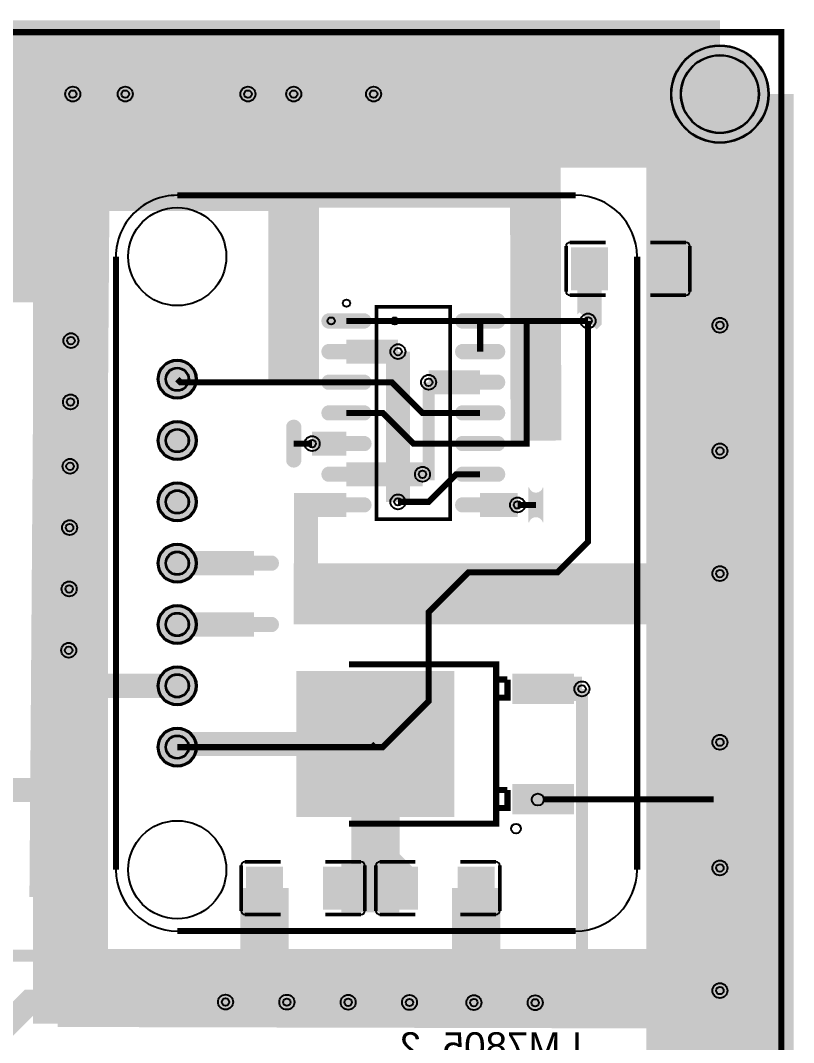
# Model space of a CAD drawing. Header units: millimetres. Extents: x 4 to 167, y 3 to 129.
# Drawn here: x 135.36 to 167.39, y 86.82 to 129.16 of the extents above; entities that cross this region are included whole.
import ezdxf

# ---------------------------------------------------------------- set-up
doc = ezdxf.new("R2010")
doc.units = ezdxf.units.MM
for name, color, linetype, true_color in [('BoardOutLine', 7, 'Continuous', 0xff00ff), ('BottomLayer', 7, 'Continuous', 0x0000ff), ('BottomPasteMaskLayer', 7, 'Continuous', 0x800000), ('BottomSilkLayer', 7, 'Continuous', 0x66cc33), ('BottomSolderMaskLayer', 7, 'Continuous', 0xaa00ff), ('Document', 7, 'Continuous', 0xffffff), ('Hole', 7, 'Continuous', 0x222222), ('Multi-Layer', 7, 'Continuous', 0xc0c0c0), ('TopLayer', 7, 'Continuous', 0xff0000), ('TopPasteMaskLayer', 7, 'Continuous', 0x808080), ('TopSilkLayer', 7, 'Continuous', 0xffcc00), ('TopSolderMaskLayer', 7, 'Continuous', 0x800080)]:
    doc.layers.add(name, color=color, linetype=linetype, true_color=true_color)
doc.styles.get("Standard").update_dxf_attribs({"font": 'arial.ttf'})

msp = doc.modelspace()

# ---------------------------------------------------------------- hatches: boundary and pattern name
at = {"layer": 'BottomLayer'}
for points in [[(146.97228854457714, 110.90121920243837, -0.7853981633974483), (146.39829819659647, 110.90121920243837), (146.39829819659647, 112.36522733045456, -0.7853981633974483), (146.97228854457714, 112.36522733045456)], [(157.00530861061722, 109.82522225044443, -0.7853981633974483), (156.43131826263655, 109.82522225044443), (156.43131826263655, 108.36121412242824, -0.7853981633974483), (157.00530861061722, 108.36121412242824)]]:
    msp.add_hatch(color=256, dxfattribs=at).paths.add_polyline_path(points)
at = {"layer": 'BottomPasteMaskLayer'}
for points in [[(146.97228854457714, 110.90121920243837, -0.7853981633974483), (146.39829819659647, 110.90121920243837), (146.39829819659647, 112.36522733045456, -0.7853981633974483), (146.97228854457714, 112.36522733045456)], [(157.00530861061722, 109.82522225044443, -0.7853981633974483), (156.43131826263655, 109.82522225044443), (156.43131826263655, 108.36121412242824, -0.7853981633974483), (157.00530861061722, 108.36121412242824)]]:
    msp.add_hatch(color=256, dxfattribs=at).paths.add_polyline_path(points)
at = {"layer": 'BottomSolderMaskLayer'}
for points in [[(162.3126746253492, 126.11125222250439, 1), (166.3634747269494, 126.11125222250439, 1)], [(141.0464820929642, 114.3002286004571, 1), (142.67208534417068, 114.3002286004571, 1)], [(146.99768859537724, 110.88297292734978, -0.7853981633974483), (146.37289814579637, 110.88297292734978), (146.37289814579637, 112.38347360554326, -0.7853981633974483), (146.99768859537724, 112.38347360554326)], [(141.0464820929642, 111.76022352044697, 1), (142.67208534417068, 111.76022352044697, 1)], [(141.0464820929642, 109.22021844043684, 1), (142.67208534417068, 109.22021844043684, 1)], [(157.03070866141732, 109.84346852553313, -0.7853981633974483), (156.40591821183645, 109.84346852553313), (156.40591821183645, 108.34296784733954, -0.7853981633974483), (157.03070866141732, 108.34296784733954)], [(141.0464820929642, 106.6802133604267, 1), (142.67208534417068, 106.6802133604267, 1)], [(141.0464820929642, 104.14020828041657, 1), (142.67208534417068, 104.14020828041657, 1)], [(141.0464820929642, 101.60020320040633, 1), (142.67208534417068, 101.60020320040633, 1)], [(141.0464820929642, 99.0601981203962, 1), (142.67208534417068, 99.0601981203962, 1)]]:
    msp.add_hatch(color=256, dxfattribs=at).paths.add_polyline_path(points)
at = {"layer": 'Multi-Layer'}
for points in [[(141.0972821945644, 114.3002286004571, 1), (142.62128524257048, 114.3002286004571, 1)], [(141.0972821945644, 111.76022352044697, 1), (142.62128524257048, 111.76022352044697, 1)], [(141.0972821945644, 109.22021844043684, 1), (142.62128524257048, 109.22021844043684, 1)], [(141.0972821945644, 106.6802133604267, 1), (142.62128524257048, 106.6802133604267, 1)], [(141.0972821945644, 104.14020828041657, 1), (142.62128524257048, 104.14020828041657, 1)], [(141.0972821945644, 101.60020320040633, 1), (142.62128524257048, 101.60020320040633, 1)], [(141.0972821945644, 99.0601981203962, 1), (142.62128524257048, 99.0601981203962, 1)]]:
    msp.add_hatch(color=256, dxfattribs=at).paths.add_polyline_path(points)
at = {"layer": 'TopLayer'}
for points in [[(137.434061468123, 117.72923545847084), (114.23164846329678, 117.72923545847084), (114.23164846329678, 125.6616713233426), (114.68122936245868, 126.11125222250439), (137.434061468123, 126.11125222250439)], [(159.67830835661675, 118.00822961645918), (159.67830835661675, 119.73624587249174), (158.19331978663968, 119.73624587249174), (158.19331978663968, 118.00822961645918)], [(161.37833375666742, 118.00822961645918), (161.37833375666742, 119.73624587249174), (162.86332232664472, 119.73624587249174), (162.86332232664472, 118.00822961645918)], [(149.6011938023878, 117.00022860045713, -0.7853981633974483), (149.6011938023878, 116.42623825247644), (148.13718567437127, 116.42623825247644, -0.7853981633974483), (148.13718567437127, 117.00022860045713)], [(155.13942087884197, 117.00022860045713, -0.7853981633974483), (155.13942087884197, 116.42623825247644), (153.67541275082544, 116.42623825247644, -0.7853981633974483), (153.67541275082544, 117.00022860045713)], [(149.6011938023878, 115.73022606045207, -0.7853981633974483), (149.6011938023878, 115.15623571247137), (148.13718567437127, 115.15623571247137, -0.7853981633974483), (148.13718567437127, 115.73022606045207)], [(155.13942087884197, 115.73022606045207, -0.7853981633974483), (155.13942087884197, 115.15623571247137), (153.67541275082544, 115.15623571247137, -0.7853981633974483), (153.67541275082544, 115.73022606045207)], [(149.6011938023878, 114.460223520447, -0.7853981633974483), (149.6011938023878, 113.8862331724663), (148.13718567437127, 113.8862331724663, -0.7853981633974483), (148.13718567437127, 114.460223520447)], [(155.13942087884197, 114.460223520447, -0.7853981633974483), (155.13942087884197, 113.8862331724663), (153.67541275082544, 113.8862331724663, -0.7853981633974483), (153.67541275082544, 114.460223520447)], [(149.6011938023878, 113.19022098044194, -0.7853981633974483), (149.6011938023878, 112.61623063246124), (148.13718567437127, 112.61623063246124, -0.7853981633974483), (148.13718567437127, 113.19022098044194)], [(155.13942087884197, 113.19022098044194, -0.7853981633974483), (155.13942087884197, 112.61623063246124), (153.67541275082544, 112.61623063246124, -0.7853981633974483), (153.67541275082544, 113.19022098044194)], [(149.6011938023878, 111.92021844043687, -0.7853981633974483), (149.6011938023878, 111.34622809245617), (148.13718567437127, 111.34622809245617, -0.7853981633974483), (148.13718567437127, 111.92021844043687)], [(155.13942087884197, 111.92021844043687, -0.7853981633974483), (155.13942087884197, 111.34622809245617), (153.67541275082544, 111.34622809245617, -0.7853981633974483), (153.67541275082544, 111.92021844043687)], [(149.6011938023878, 110.6502159004318, -0.7853981633974483), (149.6011938023878, 110.0762255524511), (148.13718567437127, 110.0762255524511, -0.7853981633974483), (148.13718567437127, 110.6502159004318)], [(155.13942087884197, 110.6502159004318, -0.7853981633974483), (155.13942087884197, 110.0762255524511), (153.67541275082544, 110.0762255524511, -0.7853981633974483), (153.67541275082544, 110.6502159004318)], [(149.6011938023878, 109.38021336042662, -0.7853981633974483), (149.6011938023878, 108.80622301244593), (148.13718567437127, 108.80622301244593, -0.7853981633974483), (148.13718567437127, 109.38021336042662)], [(155.13942087884197, 109.38021336042662, -0.7853981633974483), (155.13942087884197, 108.80622301244593), (153.67541275082544, 108.80622301244593, -0.7853981633974483), (153.67541275082544, 109.38021336042662)], [(145.76629413258843, 106.96720853441705, -0.7853981633974483), (145.76629413258843, 106.39321818643636), (144.3022860045719, 106.39321818643636, -0.7853981633974483), (144.3022860045719, 106.96720853441705)], [(164.3380746761493, 106.6802133604267), (146.6852933705868, 106.6802133604267), (146.6852933705868, 104.14020828041657), (164.3380746761493, 104.14020828041657)], [(145.76629413258843, 104.42720345440692, -0.7853981633974483), (145.76629413258843, 103.85321310642622), (144.3022860045719, 103.85321310642622, -0.7853981633974483), (144.3022860045719, 104.42720345440692)], [(146.81828803657618, 102.18719837439676), (153.3183134366268, 102.18719837439676), (153.3183134366268, 96.18719837439664), (146.81828803657618, 96.18719837439664)], [(155.7682753365507, 102.0732029464059), (158.2683007366013, 102.0732029464059), (158.2683007366013, 100.87320294640585), (155.7682753365507, 100.87320294640585)], [(155.7682753365507, 97.50119380238755), (158.2683007366013, 97.50119380238755), (158.2683007366013, 96.3011938023875), (155.7682753365507, 96.3011938023875)], [(146.21628143256294, 92.3541783083565), (146.21628143256294, 94.08219456438917), (144.73129286258586, 94.08219456438917), (144.73129286258586, 92.3541783083565)], [(147.9163068326136, 92.3541783083565), (147.9163068326136, 94.08219456438917), (149.4012954025909, 94.08219456438917), (149.4012954025909, 92.3541783083565)], [(151.80429260858523, 92.3541783083565), (151.80429260858523, 94.08219456438917), (150.31930403860815, 94.08219456438917), (150.31930403860815, 92.3541783083565)], [(153.5043180086359, 92.3541783083565), (153.5043180086359, 94.08219456438917), (154.9893065786132, 94.08219456438917), (154.9893065786132, 92.3541783083565)]]:
    msp.add_hatch(color=256, dxfattribs=at).paths.add_polyline_path(points)
at = {"layer": 'TopPasteMaskLayer'}
for points in [[(159.67830835661675, 118.1082296164592), (159.67830835661675, 118.47848615697228), (159.57830835661662, 118.5784861569723), (159.27340614681225, 118.5784861569723), (159.1734061468121, 118.67848615697233), (159.1734061468121, 119.06598933197859), (159.27340614681225, 119.16598933197861), (159.57830835661662, 119.16598933197861), (159.67830835661675, 119.26598933197863), (159.67830835661675, 119.63624587249171), (159.57830835661662, 119.73624587249174), (158.2933197866396, 119.73624587249174), (158.19331978663968, 119.63624587249171), (158.19331978663968, 118.1082296164592), (158.2933197866396, 118.00822961645918), (159.57830835661662, 118.00822961645918)], [(161.37833375666742, 118.1082296164592), (161.37833375666742, 118.47848615697228), (161.47833375666755, 118.5784861569723), (161.78323596647192, 118.5784861569723), (161.88323596647206, 118.67848615697233), (161.88323596647206, 119.06598933197859), (161.78323596647192, 119.16598933197861), (161.47833375666755, 119.16598933197861), (161.37833375666742, 119.26598933197863), (161.37833375666742, 119.63624587249171), (161.47833375666755, 119.73624587249174), (162.7633223266448, 119.73624587249174), (162.86332232664472, 119.63624587249171), (162.86332232664472, 118.1082296164592), (162.7633223266448, 118.00822961645918), (161.47833375666755, 118.00822961645918)], [(149.6011938023878, 117.00022860045713, -0.7853981633974483), (149.6011938023878, 116.42623825247644), (148.13718567437127, 116.42623825247644, -0.7853981633974483), (148.13718567437127, 117.00022860045713)], [(155.13942087884197, 117.00022860045713, -0.7853981633974483), (155.13942087884197, 116.42623825247644), (153.67541275082544, 116.42623825247644, -0.7853981633974483), (153.67541275082544, 117.00022860045713)], [(149.6011938023878, 115.73022606045207, -0.7853981633974483), (149.6011938023878, 115.15623571247137), (148.13718567437127, 115.15623571247137, -0.7853981633974483), (148.13718567437127, 115.73022606045207)], [(155.13942087884197, 115.73022606045207, -0.7853981633974483), (155.13942087884197, 115.15623571247137), (153.67541275082544, 115.15623571247137, -0.7853981633974483), (153.67541275082544, 115.73022606045207)], [(149.6011938023878, 114.460223520447, -0.7853981633974483), (149.6011938023878, 113.8862331724663), (148.13718567437127, 113.8862331724663, -0.7853981633974483), (148.13718567437127, 114.460223520447)], [(155.13942087884197, 114.460223520447, -0.7853981633974483), (155.13942087884197, 113.8862331724663), (153.67541275082544, 113.8862331724663, -0.7853981633974483), (153.67541275082544, 114.460223520447)], [(149.6011938023878, 113.19022098044194, -0.7853981633974483), (149.6011938023878, 112.61623063246124), (148.13718567437127, 112.61623063246124, -0.7853981633974483), (148.13718567437127, 113.19022098044194)], [(155.13942087884197, 113.19022098044194, -0.7853981633974483), (155.13942087884197, 112.61623063246124), (153.67541275082544, 112.61623063246124, -0.7853981633974483), (153.67541275082544, 113.19022098044194)], [(149.6011938023878, 111.92021844043687, -0.7853981633974483), (149.6011938023878, 111.34622809245617), (148.13718567437127, 111.34622809245617, -0.7853981633974483), (148.13718567437127, 111.92021844043687)], [(155.13942087884197, 111.92021844043687, -0.7853981633974483), (155.13942087884197, 111.34622809245617), (153.67541275082544, 111.34622809245617, -0.7853981633974483), (153.67541275082544, 111.92021844043687)], [(149.6011938023878, 110.6502159004318, -0.7853981633974483), (149.6011938023878, 110.0762255524511), (148.13718567437127, 110.0762255524511, -0.7853981633974483), (148.13718567437127, 110.6502159004318)], [(155.13942087884197, 110.6502159004318, -0.7853981633974483), (155.13942087884197, 110.0762255524511), (153.67541275082544, 110.0762255524511, -0.7853981633974483), (153.67541275082544, 110.6502159004318)], [(149.6011938023878, 109.38021336042662, -0.7853981633974483), (149.6011938023878, 108.80622301244593), (148.13718567437127, 108.80622301244593, -0.7853981633974483), (148.13718567437127, 109.38021336042662)], [(155.13942087884197, 109.38021336042662, -0.7853981633974483), (155.13942087884197, 108.80622301244593), (153.67541275082544, 108.80622301244593, -0.7853981633974483), (153.67541275082544, 109.38021336042662)], [(145.76629413258843, 106.96720853441705, -0.7853981633974483), (145.76629413258843, 106.39321818643636), (144.3022860045719, 106.39321818643636, -0.7853981633974483), (144.3022860045719, 106.96720853441705)], [(145.76629413258843, 104.42720345440692, -0.7853981633974483), (145.76629413258843, 103.85321310642622), (144.3022860045719, 103.85321310642622, -0.7853981633974483), (144.3022860045719, 104.42720345440692)], [(146.81828803657618, 102.18719837439676), (153.3183134366268, 102.18719837439676), (153.3183134366268, 96.18719837439664), (146.81828803657618, 96.18719837439664)], [(155.7682753365507, 102.0732029464059), (158.2683007366013, 102.0732029464059), (158.2683007366013, 100.87320294640585), (155.7682753365507, 100.87320294640585)], [(155.7682753365507, 97.50119380238755), (158.2683007366013, 97.50119380238755), (158.2683007366013, 96.3011938023875), (155.7682753365507, 96.3011938023875)], [(146.21628143256294, 92.45417830835652), (146.21628143256294, 92.8244348488696), (146.1162814325628, 92.92443484886962), (145.81137922275843, 92.92443484886962), (145.7113792227583, 93.02443484886965), (145.7113792227583, 93.41193802387602), (145.81137922275843, 93.51193802387604), (146.1162814325628, 93.51193802387604), (146.21628143256294, 93.61193802387606), (146.21628143256294, 93.98219456438915), (146.1162814325628, 94.08219456438917), (144.83129286258577, 94.08219456438917), (144.73129286258586, 93.98219456438915), (144.73129286258586, 92.45417830835652), (144.83129286258577, 92.3541783083565), (146.1162814325628, 92.3541783083565)], [(147.9163068326136, 92.45417830835652), (147.9163068326136, 92.8244348488696), (148.01630683261374, 92.92443484886962), (148.3212090424181, 92.92443484886962), (148.42120904241824, 93.02443484886965), (148.42120904241824, 93.41193802387602), (148.3212090424181, 93.51193802387604), (148.01630683261374, 93.51193802387604), (147.9163068326136, 93.61193802387606), (147.9163068326136, 93.98219456438915), (148.01630683261374, 94.08219456438917), (149.301295402591, 94.08219456438917), (149.4012954025909, 93.98219456438915), (149.4012954025909, 92.45417830835652), (149.301295402591, 92.3541783083565), (148.01630683261374, 92.3541783083565)], [(151.80429260858523, 92.45417830835652), (151.80429260858523, 92.8244348488696), (151.7042926085851, 92.92443484886962), (151.39939039878095, 92.92443484886962), (151.29939039878082, 93.02443484886965), (151.29939039878082, 93.41193802387602), (151.39939039878095, 93.51193802387604), (151.7042926085851, 93.51193802387604), (151.80429260858523, 93.61193802387606), (151.80429260858523, 93.98219456438915), (151.7042926085851, 94.08219456438917), (150.41930403860806, 94.08219456438917), (150.31930403860815, 93.98219456438915), (150.31930403860815, 92.45417830835652), (150.41930403860806, 92.3541783083565), (151.7042926085851, 92.3541783083565)], [(153.5043180086359, 92.45417830835652), (153.5043180086359, 92.8244348488696), (153.60431800863603, 92.92443484886962), (153.9092202184404, 92.92443484886962), (154.00922021844053, 93.02443484886965), (154.00922021844053, 93.41193802387602), (153.9092202184404, 93.51193802387604), (153.60431800863603, 93.51193802387604), (153.5043180086359, 93.61193802387606), (153.5043180086359, 93.98219456438915), (153.60431800863603, 94.08219456438917), (154.8893065786133, 94.08219456438917), (154.9893065786132, 93.98219456438915), (154.9893065786132, 92.45417830835652), (154.8893065786133, 92.3541783083565), (153.60431800863603, 92.3541783083565)]]:
    msp.add_hatch(color=256, dxfattribs=at).paths.add_polyline_path(points)
at = {"layer": 'TopSolderMaskLayer'}
for points in [[(162.3126746253492, 126.11125222250439, 1), (166.3634747269494, 126.11125222250439, 1)], [(159.70371057966122, 117.98282919229916), (159.70371057966122, 119.76164629665175), (158.1679227769814, 119.76164629665175), (158.1679227769814, 117.98282919229916)], [(161.35293153362318, 117.98282919229916), (161.35293153362318, 119.76164629665175), (162.88871933630298, 119.76164629665175), (162.88871933630298, 117.98282919229916)], [(149.66597865626932, 117.02562865125724, -0.7853981633974483), (149.66597865626932, 116.40083820167634), (148.07240082048975, 116.40083820167634, -0.7853981633974483), (148.07240082048975, 117.02562865125724)], [(155.2042057327235, 117.02562865125724, -0.7853981633974483), (155.2042057327235, 116.40083820167634), (153.61062789694392, 116.40083820167634, -0.7853981633974483), (153.61062789694392, 117.02562865125724)], [(149.66597865626932, 115.75562611125217, -0.7853981633974483), (149.66597865626932, 115.13083566167127), (148.07240082048975, 115.13083566167127, -0.7853981633974483), (148.07240082048975, 115.75562611125217)], [(155.2042057327235, 115.75562611125217, -0.7853981633974483), (155.2042057327235, 115.13083566167127), (153.61062789694392, 115.13083566167127, -0.7853981633974483), (153.61062789694392, 115.75562611125217)], [(141.0464820929642, 114.3002286004571, 1), (142.67208534417068, 114.3002286004571, 1)], [(149.66597865626932, 114.4856235712471, -0.7853981633974483), (149.66597865626932, 113.8608331216662), (148.07240082048975, 113.8608331216662, -0.7853981633974483), (148.07240082048975, 114.4856235712471)], [(155.2042057327235, 114.4856235712471, -0.7853981633974483), (155.2042057327235, 113.8608331216662), (153.61062789694392, 113.8608331216662, -0.7853981633974483), (153.61062789694392, 114.4856235712471)], [(149.66597865626932, 113.21562103124204, -0.7853981633974483), (149.66597865626932, 112.59083058166114), (148.07240082048975, 112.59083058166114, -0.7853981633974483), (148.07240082048975, 113.21562103124204)], [(155.2042057327235, 113.21562103124204, -0.7853981633974483), (155.2042057327235, 112.59083058166114), (153.61062789694392, 112.59083058166114, -0.7853981633974483), (153.61062789694392, 113.21562103124204)], [(141.0464820929642, 111.76022352044697, 1), (142.67208534417068, 111.76022352044697, 1)], [(149.66597865626932, 111.94561849123697, -0.7853981633974483), (149.66597865626932, 111.32082804165607), (148.07240082048975, 111.32082804165607, -0.7853981633974483), (148.07240082048975, 111.94561849123697)], [(155.2042057327235, 111.94561849123697, -0.7853981633974483), (155.2042057327235, 111.32082804165607), (153.61062789694392, 111.32082804165607, -0.7853981633974483), (153.61062789694392, 111.94561849123697)], [(149.66597865626932, 110.6756159512319, -0.7853981633974483), (149.66597865626932, 110.050825501651), (148.07240082048975, 110.050825501651, -0.7853981633974483), (148.07240082048975, 110.6756159512319)], [(155.2042057327235, 110.6756159512319, -0.7853981633974483), (155.2042057327235, 110.050825501651), (153.61062789694392, 110.050825501651, -0.7853981633974483), (153.61062789694392, 110.6756159512319)], [(141.0464820929642, 109.22021844043684, 1), (142.67208534417068, 109.22021844043684, 1)], [(149.66597865626932, 109.40561341122672, -0.7853981633974483), (149.66597865626932, 108.78082296164582), (148.07240082048975, 108.78082296164582, -0.7853981633974483), (148.07240082048975, 109.40561341122672)], [(155.2042057327235, 109.40561341122672, -0.7853981633974483), (155.2042057327235, 108.78082296164582), (153.61062789694392, 108.78082296164582, -0.7853981633974483), (153.61062789694392, 109.40561341122672)], [(141.0464820929642, 106.6802133604267, 1), (142.67208534417068, 106.6802133604267, 1)], [(145.83107898646995, 106.99260858521716, -0.7853981633974483), (145.83107898646995, 106.36781813563626), (144.23750115069038, 106.36781813563626, -0.7853981633974483), (144.23750115069038, 106.99260858521716)], [(164.3380746761493, 106.6802133604267), (146.6852933705868, 106.6802133604267), (146.6852933705868, 104.14020828041657), (164.3380746761493, 104.14020828041657)], [(141.0464820929642, 104.14020828041657, 1), (142.67208534417068, 104.14020828041657, 1)], [(145.83107898646995, 104.45260350520702, -0.7853981633974483), (145.83107898646995, 103.82781305562612), (144.23750115069038, 103.82781305562612, -0.7853981633974483), (144.23750115069038, 104.45260350520702)], [(141.0464820929642, 101.60020320040633, 1), (142.67208534417068, 101.60020320040633, 1)], [(146.79328149112962, 102.21220472440939), (153.34331959120573, 102.21220472440939), (153.34331959120573, 96.16219202438401), (146.79328149112962, 96.16219202438401)], [(155.7432687324731, 102.09820929641853), (158.29330734067912, 102.09820929641853), (158.29330734067912, 100.84819659639311), (155.7432687324731, 100.84819659639311)], [(141.0464820929642, 99.0601981203962, 1), (142.67208534417068, 99.0601981203962, 1)], [(155.7432687324731, 97.52620015240029), (158.29330734067912, 97.52620015240029), (158.29330734067912, 96.27618745237487), (155.7432687324731, 96.27618745237487)], [(146.2416836556074, 92.32877788419648), (146.2416836556074, 94.10759498854918), (144.70589585292737, 94.10759498854918), (144.70589585292737, 92.32877788419648)], [(147.89090460956936, 92.32877788419648), (147.89090460956936, 94.10759498854918), (149.42669241224917, 94.10759498854918), (149.42669241224917, 92.32877788419648)], [(151.8296948316297, 92.32877788419648), (151.8296948316297, 94.10759498854918), (150.2939070289499, 94.10759498854918), (150.2939070289499, 92.32877788419648)], [(153.47891578559165, 92.32877788419648), (153.47891578559165, 94.10759498854918), (155.01470358827146, 94.10759498854918), (155.01470358827146, 92.32877788419648)]]:
    msp.add_hatch(color=256, dxfattribs=at).paths.add_polyline_path(points)

# ---------------------------------------------------------------- linework, layer by layer
at = {"layer": 'BoardOutLine', "const_width": 0.25400050800101603}
msp.add_lwpolyline([(4.165989331978608, 128.67698755397498), (166.87899415798825, 128.67698755397498), (166.87899415798825, 3.6830073660146354), (4.165989331978608, 3.6830073660146354), (4.165989331978608, 128.67698755397498)], close=True, dxfattribs=at)
at = {"layer": 'BottomLayer'}
for points, const_width in [([(134.50081280162567, 126.11125222250439), (129.4208026416054, 126.11125222250439)], 6.000000000000001), ([(139.70782321564639, 126.11125222250439), (134.50081280162567, 126.11125222250439)], 6.000000000000001), ([(144.78783337566688, 126.11125222250439), (139.70782321564639, 126.11125222250439)], 6.000000000000001), ([(149.9948437896876, 126.11125222250439), (144.78783337566688, 126.11125222250439)], 6.000000000000001), ([(164.3380746761493, 126.11125222250439), (149.9948437896876, 126.11125222250439)], 6.000000000000001), ([(164.3380746761493, 126.11125222250439), (164.3380746761493, 116.53449326898647)], 6.000000000000001), ([(137.53299466598946, 126.11125222250439), (137.3628651257302, 103.07261874523738)], 3.0000000000000004), ([(146.68298196596402, 126.11125222250439), (146.6852933705868, 114.17322834645665)], 2), ([(156.6892049784101, 126.11125222250439), (156.7183134366269, 111.76022352044697)], 2), ([(137.50424180848358, 122.21816103632204), (123.69824739649493, 122.21816103632204)], 2), ([(146.68371856743715, 122.31666243332484), (137.50274320548647, 122.31666243332484)], 2), ([(156.6966217932436, 122.451968503937), (146.68366776733546, 122.451968503937)], 2), ([(164.3380746761493, 116.53449326898647), (164.3380746761493, 111.32748285496564)], 6.000000000000001), ([(141.85928371856744, 99.0601981203962), (150.36830073660144, 99.0601981203962), (152.2733045466091, 100.96520193040385), (152.2733045466091, 104.6482092964186), (153.92430784861563, 106.29921259842513), (157.6073152146305, 106.29921259842513), (158.87731775463544, 107.5692151384302), (158.87731775463544, 116.71323342646679)], 0.25400050800101603), ([(151.00330200660414, 115.44323088646172), (151.00330200660414, 109.22021844043684)], 1), ([(152.2733045466091, 114.17322834645665), (152.2733045466091, 110.36322072644145), (152.0193040386082, 110.36322072644145)], 0.5), ([(164.3380746761493, 111.32748285496564), (164.3380746761493, 106.24747269494537)], 6.000000000000001), ([(147.44729489458973, 111.63322326644652), (146.6852933705868, 111.63322326644652)], 0.25400050800101603), ([(164.3380746761493, 106.24747269494537), (164.3380746761493, 99.26245872491745)], 6.000000000000001), ([(155.95631191262396, 109.09321818643627), (156.7183134366269, 109.09321818643627)], 0.25400050800101603), ([(123.31724663449336, 105.41021082042164), (134.49326898653794, 105.41021082042164), (134.49326898653794, 90.42418084836163), (158.62331724663454, 90.42418084836163), (158.62331724663454, 101.47320294640588)], 0.5), ([(137.3628651257302, 103.07261874523738), (137.2872745745492, 92.83718567437131)], 3.0000000000000004), ([(164.3380746761493, 99.26245872491745), (164.3380746761493, 94.05544831089662)], 6.000000000000001), ([(141.85928371856744, 101.60020320040633), (137.35257810515623, 101.60020320040633)], 0.5), ([(164.3380746761493, 94.05544831089662), (164.3380746761493, 88.97543815087624)], 6.000000000000001), ([(164.3380746761493, 88.97543815087624), (164.3380746761493, 6.223266446532875)], 6.000000000000001), ([(143.8603505207011, 88.50233680467363), (136.90627381254762, 88.51917703835409)], 2), ([(164.3380746761493, 88.45273050546098), (143.8603505207011, 88.50233680467363)], 2), ([(129.18282956565918, 84.32816865633731), (131.57226314452623, 84.32816865633731), (135.76327152654312, 88.51917703835409), (136.90627381254762, 88.51917703835409)], 1)]:
    msp.add_lwpolyline(points, dxfattribs=dict(at, const_width=const_width))
at = {"layer": 'BottomSolderMaskLayer'}
for points, const_width in [([(164.3380746761493, 126.11125222250439), (6.731013462027022, 126.11125222250439)], 6.101600203200407), ([(164.3380746761493, 126.11125222250439), (164.3380746761493, 6.223266446532875)], 6.101600203200407), ([(137.53299466598946, 126.11125222250439), (137.2872745745492, 92.83718567437131)], 3.101600203200407), ([(146.68298196596402, 126.11125222250439), (146.6852933705868, 114.17322834645665)], 2.1016002032004066), ([(156.6892049784101, 126.11125222250439), (156.7183134366269, 111.76022352044697)], 2.1016002032004066), ([(137.50424180848358, 122.21816103632204), (123.69824739649493, 122.21816103632204)], 2.1016002032004066), ([(146.68371856743715, 122.31666243332484), (137.50274320548647, 122.31666243332484)], 2.1016002032004066), ([(156.6966217932436, 122.451968503937), (146.68366776733546, 122.451968503937)], 2.1016002032004066), ([(164.3380746761493, 88.45273050546098), (136.90627381254762, 88.51917703835409)], 2.1016002032004066)]:
    msp.add_lwpolyline(points, dxfattribs=dict(at, const_width=const_width))
for centre, radius in [((164.3380746761493, 126.11125222250439), 2.0254000508001018), ((164.33797307594614, 126.11137922275839), 1.6203200406400815), ((141.85928371856744, 114.3002286004571), 0.8128016256032513), ((141.85923291846575, 114.3002286004571), 0.48768097536195076), ((141.85928371856744, 111.76022352044697), 0.8128016256032513), ((141.85923291846575, 111.76022352044697), 0.48768097536195076), ((141.85928371856744, 109.22021844043684), 0.8128016256032513), ((141.85923291846575, 109.22021844043684), 0.48768097536195076), ((141.85928371856744, 106.6802133604267), 0.8128016256032513), ((141.85923291846575, 106.6802133604267), 0.48768097536195076), ((141.85928371856744, 104.14020828041657), 0.8128016256032513), ((141.85923291846575, 104.14020828041657), 0.48768097536195076), ((141.85928371856744, 101.60020320040633), 0.8128016256032513), ((141.85923291846575, 101.60020320040633), 0.48768097536195076), ((141.85928371856744, 99.0601981203962), 0.8128016256032513), ((141.85923291846575, 99.0601981203962), 0.48768097536195076)]:
    msp.add_circle(centre, radius, dxfattribs=at)
at = {"layer": 'Document'}
for centre, radius in [((141.85928371856744, 119.38023876047748), 2.0320040640081283), ((148.23825247650484, 116.71323342646679), 0.15011430022860048), ((156.79324358648728, 96.88722377444753), 0.24993649987299976), ((141.85928371856744, 93.98018796037593), 2.0320040640081283)]:
    msp.add_circle(centre, radius, dxfattribs=at)
at = {"layer": 'Hole'}
for centre in [(137.53289306578608, 126.11125222250439), (139.7078994157987, 126.11125222250439), (139.7078994157987, 126.11125222250439), (144.78790957581919, 126.11125222250439), (146.68300736601486, 126.11125222250439), (149.9949199898399, 126.11125222250439), (149.9949199898399, 126.11125222250439), (158.87731775463544, 116.71323342646679), (164.3380746761493, 116.53441706883405), (164.3380746761493, 116.53441706883405), (137.45770891541792, 115.89890779781547), (151.00330200660414, 115.44323088646172), (152.2733045466091, 114.17322834645665), (137.43891287782571, 113.35915671831344), (147.44729489458973, 111.63322326644652), (164.3380746761493, 111.32740665481322), (164.3380746761493, 111.32740665481322), (137.41910083820176, 110.69215138430275), (152.0193040386082, 110.36322072644145), (151.00330200660414, 109.22021844043684), (155.95631191262396, 109.09321818643627), (137.40030480060955, 108.1524003048005), (164.3380746761493, 106.24739649479295), (164.3380746761493, 106.24739649479295), (137.38150876301756, 105.61239522479036), (137.36296672593335, 103.07264414528822), (158.62331724663454, 101.47320294640588), (164.3380746761493, 99.26238252476492), (164.3380746761493, 99.26238252476492), (164.3380746761493, 94.05537211074409), (164.3380746761493, 94.05537211074409), (164.3380746761493, 88.97536195072382), (164.3380746761493, 88.97536195072382), (143.86029972059941, 88.50241300482605), (146.40030480060955, 88.49606299212599), (148.94030988061968, 88.48996697993402), (151.4803149606298, 88.48387096774184), (154.14732029464062, 88.47752095504177), (156.68732537465075, 88.47117094234193)]:
    msp.add_circle(centre, 0.15499110998222, dxfattribs=at)
at = {"layer": 'Multi-Layer'}
for centre, radius in [((164.3380746761493, 126.11125222250439), 2), ((164.33797307594614, 126.11137922275839), 1.6), ((137.53289306578608, 126.11125222250439), 0.31000762001524007), ((139.7078994157987, 126.11125222250439), 0.31000762001524007), ((139.7078994157987, 126.11125222250439), 0.31000762001524007), ((144.78790957581919, 126.11125222250439), 0.31000762001524007), ((146.68300736601486, 126.11125222250439), 0.31000762001524007), ((149.9949199898399, 126.11125222250439), 0.31000762001524007), ((149.9949199898399, 126.11125222250439), 0.31000762001524007), ((158.87731775463544, 116.71323342646679), 0.31000762001524007), ((164.3380746761493, 116.53441706883405), 0.31000762001524007), ((164.3380746761493, 116.53441706883405), 0.31000762001524007), ((137.45770891541792, 115.89890779781547), 0.31000762001524007), ((151.00330200660414, 115.44323088646172), 0.31000762001524007), ((141.85928371856744, 114.3002286004571), 0.7620015240030481), ((141.85923291846575, 114.3002286004571), 0.45720091440182886), ((152.2733045466091, 114.17322834645665), 0.31000762001524007), ((137.43891287782571, 113.35915671831344), 0.31000762001524007), ((141.85928371856744, 111.76022352044697), 0.7620015240030481), ((141.85923291846575, 111.76022352044697), 0.45720091440182886), ((147.44729489458973, 111.63322326644652), 0.31000762001524007), ((164.3380746761493, 111.32740665481322), 0.31000762001524007), ((164.3380746761493, 111.32740665481322), 0.31000762001524007), ((137.41910083820176, 110.69215138430275), 0.31000762001524007), ((152.0193040386082, 110.36322072644145), 0.31000762001524007), ((141.85928371856744, 109.22021844043684), 0.7620015240030481), ((141.85923291846575, 109.22021844043684), 0.45720091440182886), ((151.00330200660414, 109.22021844043684), 0.31000762001524007), ((155.95631191262396, 109.09321818643627), 0.31000762001524007), ((137.40030480060955, 108.1524003048005), 0.31000762001524007), ((141.85928371856744, 106.6802133604267), 0.7620015240030481), ((141.85923291846575, 106.6802133604267), 0.45720091440182886), ((164.3380746761493, 106.24739649479295), 0.31000762001524007), ((164.3380746761493, 106.24739649479295), 0.31000762001524007), ((137.38150876301756, 105.61239522479036), 0.31000762001524007), ((141.85928371856744, 104.14020828041657), 0.7620015240030481), ((141.85923291846575, 104.14020828041657), 0.45720091440182886), ((137.36296672593335, 103.07264414528822), 0.31000762001524007), ((141.85928371856744, 101.60020320040633), 0.7620015240030481), ((141.85923291846575, 101.60020320040633), 0.45720091440182886), ((158.62331724663454, 101.47320294640588), 0.31000762001524007), ((141.85928371856744, 99.0601981203962), 0.7620015240030481), ((141.85923291846575, 99.0601981203962), 0.45720091440182886), ((164.3380746761493, 99.26238252476492), 0.31000762001524007), ((164.3380746761493, 99.26238252476492), 0.31000762001524007), ((164.3380746761493, 94.05537211074409), 0.31000762001524007), ((164.3380746761493, 94.05537211074409), 0.31000762001524007), ((164.3380746761493, 88.97536195072382), 0.31000762001524007), ((164.3380746761493, 88.97536195072382), 0.31000762001524007), ((143.86029972059941, 88.50241300482605), 0.31000762001524007), ((146.40030480060955, 88.49606299212599), 0.31000762001524007), ((148.94030988061968, 88.48996697993402), 0.31000762001524007), ((151.4803149606298, 88.48387096774184), 0.31000762001524007), ((154.14732029464062, 88.47752095504177), 0.31000762001524007), ((156.68732537465075, 88.47117094234193), 0.31000762001524007)]:
    msp.add_circle(centre, radius, dxfattribs=at)
at = {"layer": 'TopLayer'}
for points, const_width in [([(6.731013462027022, 126.11125222250439), (164.3380746761493, 126.11125222250439)], 6.000000000000001), ([(164.3380746761493, 126.11125222250439), (164.3380746761493, 80.71625603251198)], 6.000000000000001), ([(137.434061468123, 126.11125222250439), (137.434061468123, 89.15417830835656), (164.3380746761493, 89.15417830835656)], 3.0000000000000004), ([(158.93573787147557, 118.87223774447546), (158.93573787147557, 116.77165354330702), (158.87731775463544, 116.71323342646679)], 1), ([(129.98983997968003, 117.72923545847084), (136.9570739141477, 117.72923545847084)], 0.5), ([(148.86969773939563, 116.71323342646679), (154.4069088138176, 116.71323342646679)], 0.25400050800101603), ([(154.4069088138176, 115.44323088646172), (154.4069088138176, 116.71323342646679)], 0.25400050800101603), ([(154.4074168148336, 111.63322326644652), (156.3373126746253, 111.63322326644652), (156.3373126746253, 116.71323342646679), (154.4074168148336, 116.71323342646679)], 0.25400050800101603), ([(156.3373126746253, 116.71323342646679), (158.87731775463544, 116.71323342646679)], 0.25400050800101603), ([(148.86918973837942, 115.44323088646172), (151.00330200660414, 115.44323088646172)], 1), ([(148.86918973837942, 114.17322834645665), (141.9862839725679, 114.17322834645665), (141.85928371856744, 114.3002286004571)], 0.25400050800101603), ([(152.2733045466091, 114.17322834645665), (154.4074168148336, 114.17322834645665)], 1), ([(148.86969773939563, 114.17322834645665), (150.74930149860302, 114.17322834645665), (152.0193040386082, 112.90322580645159), (154.4069088138176, 112.90322580645159)], 0.25400050800101603), ([(148.86969773939563, 112.90322580645159), (150.36830073660144, 112.90322580645159), (151.63830327660662, 111.63322326644652), (154.4069088138176, 111.63322326644652)], 0.25400050800101603), ([(148.86969773939563, 111.63322326644652), (147.44729489458973, 111.63322326644652)], 1), ([(148.86921513843026, 110.36322072644145), (152.0193040386082, 110.36322072644145)], 1), ([(151.00330200660414, 109.22021844043684), (152.2733045466091, 109.22021844043684), (153.4163068326136, 110.36322072644145), (154.4069088138176, 110.36322072644145)], 0.25400050800101603), ([(148.86969773939563, 109.09321818643627), (147.19329438658883, 109.09321818643627), (147.19329438658883, 105.7912115824231)], 1), ([(154.4074168148336, 109.09321818643627), (155.95631191262396, 109.09321818643627)], 1), ([(141.85928371856744, 106.6802133604267), (145.03429006858028, 106.6802133604267)], 1), ([(141.85928371856744, 104.14020828041657), (145.03429006858028, 104.14020828041657)], 1), ([(141.85928371856744, 101.60020320040633), (137.434061468123, 101.60020320040633)], 1), ([(157.018288036576, 101.47320294640588), (158.62331724663454, 101.47320294640588)], 1), ([(151.06172212344427, 93.21818643637278), (150.06832613665233, 94.21158242316483), (150.06832613665233, 99.18719837439676)], 2), ([(141.85928371856744, 99.0601981203962), (141.9862839725679, 99.18719837439676), (150.06832613665233, 99.18719837439676)], 1), ([(141.85928371856744, 99.0601981203962), (149.9412750825502, 99.0601981203962), (150.06827533655064, 99.18719837439676)], 0.25400050800101603), ([(112.268224536449, 97.2821945643891), (137.434061468123, 97.2821945643891)], 1), ([(157.01803403606823, 96.90119380238752), (164.08432816865638, 96.90119380238752)], 0.25400050800101603), ([(145.47371094742175, 93.21818643637278), (145.47371094742175, 89.15417830835656)], 2), ([(148.6588773177548, 93.21818643637278), (151.06172212344427, 93.21818643637278)], 2), ([(154.24688849377708, 93.21818643637278), (154.24688849377708, 89.15417830835656)], 2)]:
    msp.add_lwpolyline(points, dxfattribs=dict(at, const_width=const_width))
at = {"layer": 'TopSilkLayer'}
for points, const_width in [([(158.36931673863342, 121.92024384048761), (141.85928371856744, 121.92024384048761)], 0.25400050800101603), ([(157.96471932943882, 117.93202946405893), (157.96471932943882, 119.81244602489198)], 0.15240030480060962), ([(158.11711963423932, 119.96484632969259), (159.6021082042164, 119.96484632969259)], 0.15240030480060962), ([(162.93952247904508, 119.96484632969259), (161.45453390906778, 119.96484632969259)], 0.15240030480060962), ([(163.09192278384558, 117.93202946405893), (163.09192278384558, 119.81244602489198)], 0.15240030480060962), ([(139.3192786385573, 119.38023876047748), (139.3192786385573, 93.98018796037593)], 0.25400050800101603), ([(160.90932181864378, 119.38023876047748), (160.90932181864378, 93.98018796037593)], 0.25400050800101603), ([(159.6021082042164, 117.77962915925832), (158.11711963423932, 117.77962915925832)], 0.15240030480060962), ([(161.45453390906778, 117.77962915925832), (162.93952247904508, 117.77962915925832)], 0.15240030480060962), ([(153.3994411988824, 102.48719837439671), (148.96830073660135, 102.48719837439671)], 0.25400050800101603), ([(153.3994411988824, 102.48719837439671), (155.0683007366015, 102.48719837439671), (155.0683007366015, 95.88719837439669), (153.3994411988824, 95.88719837439669)], 0.25400050800101603), ([(155.53726187452367, 101.85915671831333), (155.06845313690633, 101.85915671831333)], 0.25400050800101603), ([(155.53726187452367, 101.85915671831333), (155.53726187452367, 101.1091440182879), (155.06845313690633, 101.1091440182879)], 0.25400050800101603), ([(155.53713487426967, 97.28719837439667), (155.53713487426967, 96.53718567437124), (155.0683007366015, 96.53718567437124)], 0.25400050800101603), ([(155.53713487426967, 97.28719837439667), (155.0683007366015, 97.28719837439667)], 0.25400050800101603), ([(153.3994411988824, 95.88719837439669), (148.96830073660135, 95.88719837439669)], 0.25400050800101603), ([(144.502692405385, 92.27797815595625), (144.502692405385, 94.1583947167893)], 0.15240030480060962), ([(144.6550927101855, 94.31079502158991), (146.14008128016258, 94.31079502158991)], 0.15240030480060962), ([(149.47749555499126, 94.31079502158991), (147.99250698501396, 94.31079502158991)], 0.15240030480060962), ([(149.62989585979176, 92.27797815595625), (149.62989585979176, 94.1583947167893)], 0.15240030480060962), ([(150.0907035814073, 92.27797815595625), (150.0907035814073, 94.1583947167893)], 0.15240030480060962), ([(150.2431038862078, 94.31079502158991), (151.7280924561851, 94.31079502158991)], 0.15240030480060962), ([(155.06550673101356, 94.31079502158991), (153.58051816103625, 94.31079502158991)], 0.15240030480060962), ([(155.21790703581405, 92.27797815595625), (155.21790703581405, 94.1583947167893)], 0.15240030480060962), ([(146.14008128016258, 92.12557785115575), (144.6550927101855, 92.12557785115575)], 0.15240030480060962), ([(147.99250698501396, 92.12557785115575), (149.47749555499126, 92.12557785115575)], 0.15240030480060962), ([(151.7280924561851, 92.12557785115575), (150.2431038862078, 92.12557785115575)], 0.15240030480060962), ([(153.58051816103625, 92.12557785115575), (155.06550673101356, 92.12557785115575)], 0.15240030480060962), ([(158.36931673863342, 91.44018288036568), (141.85928371856744, 91.44018288036568)], 0.25400050800101603)]:
    msp.add_lwpolyline(points, dxfattribs=dict(at, const_width=const_width))
at = {"layer": 'TopSilkLayer', "const_width": 0.15240030480060962}
msp.add_lwpolyline([(150.11686563373132, 117.30444500888996), (153.15969011938023, 117.30444500888996), (153.15969011938023, 108.5020066040131), (150.11686563373132, 108.5020066040131), (150.11686563373132, 117.30444500888996)], close=True, dxfattribs=at)
at = {"layer": 'TopSilkLayer'}
for centre, radius in [((148.86918973837942, 117.45262890525782), 0.15011430022860048), ((150.86918973837942, 116.71323342646679), 0.15011430022860048), ((155.89331978663972, 95.68707137414265), 0.19989839979679963)]:
    msp.add_circle(centre, radius, dxfattribs=at)
for centre, radius, start, end in [((141.8592837185672, 119.38023953708421), 2.5400304800609605, 90, 180.00001751801204), ((158.35945518845938, 119.37037721030345), 2.5498856997713997, 0.22158899632731238, 90), ((158.11711963423932, 119.81244602489187), 0.15240030480060962, 90, 180), ((162.93952247904508, 119.81244602489187), 0.15240030480060962, 0, 90), ((158.11711963423932, 117.93202946405904), 0.15240030480060962, 180.00000000000867, 270), ((162.93952247904508, 117.93202946405904), 0.15240030480060962, 270, 359.99999999999136), ((144.6550927101855, 94.15839471678919), 0.15240030480060962, 90, 180), ((149.47749555499126, 94.15839471678919), 0.15240030480060962, 0, 90), ((150.2431038862078, 94.15839471678919), 0.15240030480060962, 90, 180), ((155.06550673101356, 94.15839471678919), 0.15240030480060962, 0, 90), ((141.86914526874148, 93.99004951054985), 2.5498856997713997, 180.2215889963273, 270), ((158.35945518845938, 93.99004951054985), 2.5498856997713997, 270.2215889963289, 359.7784110036711), ((144.6550927101855, 92.27797815595636), 0.15240030480060962, 180.00000000000867, 270), ((149.47749555499126, 92.27797815595636), 0.15240030480060962, 270, 359.99999999999136), ((150.2431038862078, 92.27797815595636), 0.15240030480060962, 180.00000000000867, 270), ((155.06550673101356, 92.27797815595636), 0.15240030480060962, 270, 359.99999999999136)]:
    msp.add_arc(centre, radius, start, end, dxfattribs=at)
at = {"layer": 'TopSolderMaskLayer'}
for points, const_width in [([(6.731013462027022, 126.11125222250439), (164.3380746761493, 126.11125222250439)], 6.101600203200407), ([(164.3380746761493, 126.11125222250439), (164.3380746761493, 6.223266446532875)], 6.101600203200407), ([(137.434061468123, 126.11125222250439), (137.434061468123, 89.15417830835656), (164.3380746761493, 89.15417830835656)], 3.101600203200407)]:
    msp.add_lwpolyline(points, dxfattribs=dict(at, const_width=const_width))
for centre, radius in [((164.3380746761493, 126.11125222250439), 2.0254000508001018), ((164.33797307594614, 126.11137922275839), 1.6203200406400815), ((141.85928371856744, 114.3002286004571), 0.8128016256032513), ((141.85923291846575, 114.3002286004571), 0.48768097536195076), ((141.85928371856744, 111.76022352044697), 0.8128016256032513), ((141.85923291846575, 111.76022352044697), 0.48768097536195076), ((141.85928371856744, 109.22021844043684), 0.8128016256032513), ((141.85923291846575, 109.22021844043684), 0.48768097536195076), ((141.85928371856744, 106.6802133604267), 0.8128016256032513), ((141.85923291846575, 106.6802133604267), 0.48768097536195076), ((141.85928371856744, 104.14020828041657), 0.8128016256032513), ((141.85923291846575, 104.14020828041657), 0.48768097536195076), ((141.85928371856744, 101.60020320040633), 0.8128016256032513), ((141.85923291846575, 101.60020320040633), 0.48768097536195076), ((141.85928371856744, 99.0601981203962), 0.8128016256032513), ((141.85923291846575, 99.0601981203962), 0.48768097536195076)]:
    msp.add_circle(centre, radius, dxfattribs=at)

# ---------------------------------------------------------------- texts
at = {"layer": 'BottomSilkLayer', "text_generation_flag": 2}
msp.add_text('LM7805_2', height=1.143002286004572, dxfattribs=at).set_placement((158.62331724663454, 86.1061722123444))

doc.saveas('drawing.dxf')
